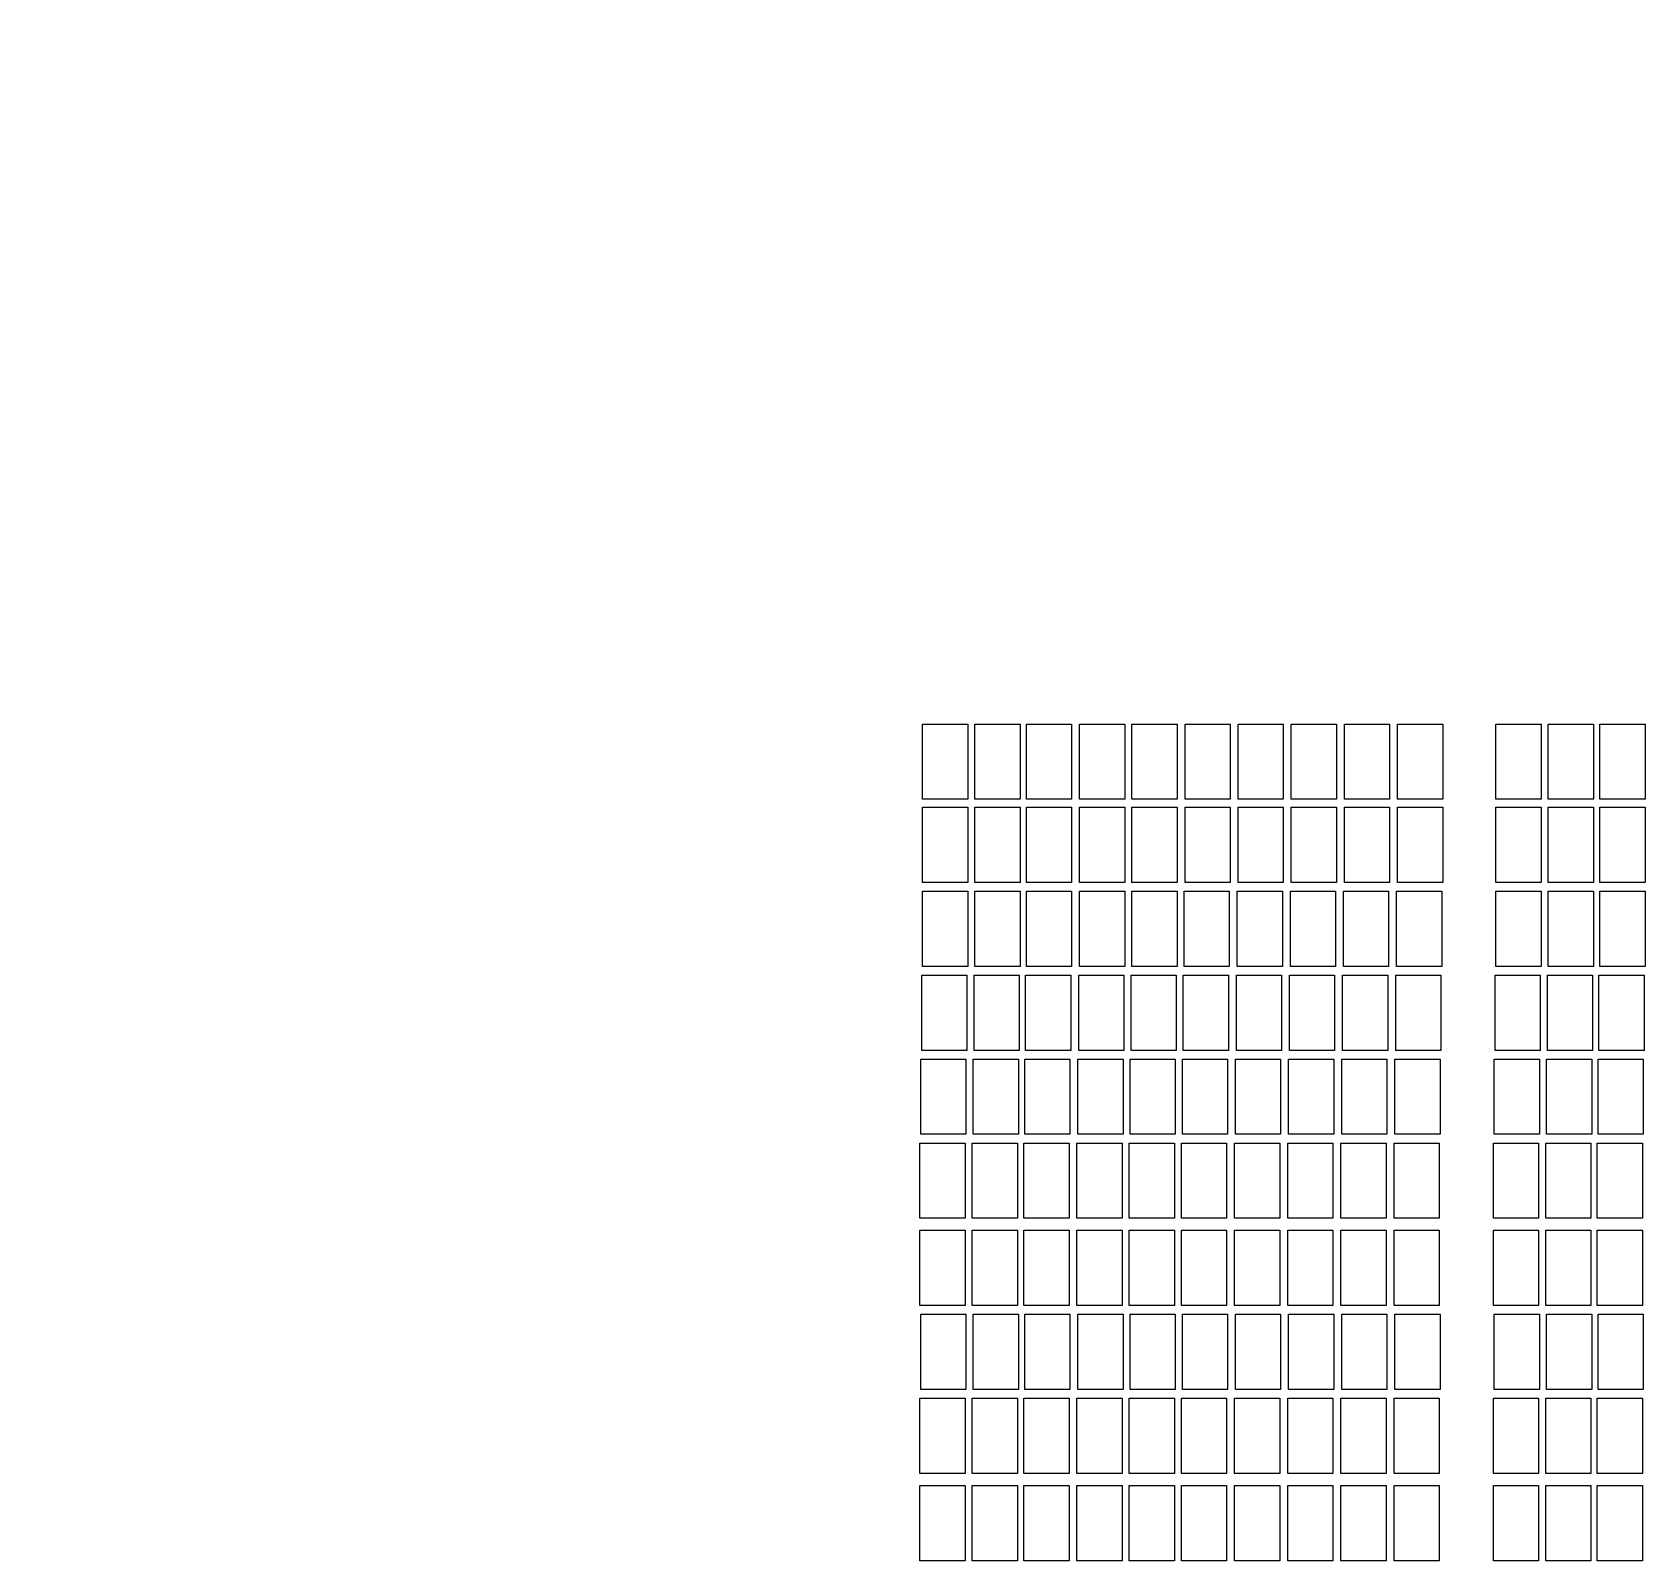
# Model space of a CAD drawing. Header units: metres. Extents: x 256329 to 886268, y -249371 to 355.
# Drawn here: x 282214.5 to 282322.6, y -896.4 to -794.2 of the extents above; entities that cross this region are included whole.
import ezdxf

# ---------------------------------------------------------------- set-up
doc = ezdxf.new("R2010")
doc.units = ezdxf.units.M
doc.header["$MEASUREMENT"] = 0
doc.linetypes.add('CONTINULUS', pattern=[0])
doc.layers.add('PARKING_UNIT', color=7, linetype='Continuous')

msp = doc.modelspace()

# ---------------------------------------------------------------- linework, layer by layer
at = {"layer": 'PARKING_UNIT', "color": 2, "linetype": 'CONTINULUS', "ltscale": 0.05}
for points in [[(282274.048652, -840.45779), (282277.068652, -840.45779), (282277.068652, -845.48779), (282274.048652, -845.48779), (282274.048652, -840.45779)], [(282277.550462, -840.45779), (282280.570462, -840.45779), (282280.570462, -845.48779), (282277.550462, -845.48779), (282277.550462, -840.45779)], [(282280.999368, -840.45779), (282284.019368, -840.45779), (282284.019368, -845.48779), (282280.999368, -845.48779), (282280.999368, -840.45779)], [(282284.554084, -840.45779), (282287.574084, -840.45779), (282287.574084, -845.48779), (282284.554084, -845.48779), (282284.554084, -840.45779)], [(282288.05002, -840.45779), (282291.07002, -840.45779), (282291.07002, -845.48779), (282288.05002, -845.48779), (282288.05002, -840.45779)], [(282291.604737, -840.45779), (282294.624737, -840.45779), (282294.624737, -845.48779), (282291.604737, -845.48779), (282291.604737, -840.45779)], [(282295.159453, -840.45779), (282298.179453, -840.45779), (282298.179453, -845.48779), (282295.159453, -845.48779), (282295.159453, -840.45779)], [(282298.714169, -840.45779), (282301.734169, -840.45779), (282301.734169, -845.48779), (282298.714169, -845.48779), (282298.714169, -840.45779)], [(282302.268886, -840.45779), (282305.288886, -840.45779), (282305.288886, -845.48779), (282302.268886, -845.48779), (282302.268886, -840.45779)], [(282305.823602, -840.45779), (282308.843602, -840.45779), (282308.843602, -845.48779), (282305.823602, -845.48779), (282305.823602, -840.45779)], [(282312.410567, -840.45779), (282315.430567, -840.45779), (282315.430567, -845.48779), (282312.410567, -845.48779), (282312.410567, -840.45779)], [(282315.912378, -840.45779), (282318.932378, -840.45779), (282318.932378, -845.48779), (282315.912378, -845.48779), (282315.912378, -840.45779)], [(282319.361284, -840.45779), (282322.381284, -840.45779), (282322.381284, -845.48779), (282319.361284, -845.48779), (282319.361284, -840.45779)], [(282274.048652, -846.020794), (282277.068652, -846.020794), (282277.068652, -851.050794), (282274.048652, -851.050794), (282274.048652, -846.020794)], [(282277.550462, -846.020794), (282280.570462, -846.020794), (282280.570462, -851.050794), (282277.550462, -851.050794), (282277.550462, -846.020794)], [(282280.999368, -846.020794), (282284.019368, -846.020794), (282284.019368, -851.050794), (282280.999368, -851.050794), (282280.999368, -846.020794)], [(282284.554084, -846.020794), (282287.574084, -846.020794), (282287.574084, -851.050794), (282284.554084, -851.050794), (282284.554084, -846.020794)], [(282288.05002, -846.020794), (282291.07002, -846.020794), (282291.07002, -851.050794), (282288.05002, -851.050794), (282288.05002, -846.020794)], [(282291.604737, -846.020794), (282294.624737, -846.020794), (282294.624737, -851.050794), (282291.604737, -851.050794), (282291.604737, -846.020794)], [(282295.159453, -846.020794), (282298.179453, -846.020794), (282298.179453, -851.050794), (282295.159453, -851.050794), (282295.159453, -846.020794)], [(282298.714169, -846.020794), (282301.734169, -846.020794), (282301.734169, -851.050794), (282298.714169, -851.050794), (282298.714169, -846.020794)], [(282302.268886, -846.020794), (282305.288886, -846.020794), (282305.288886, -851.050794), (282302.268886, -851.050794), (282302.268886, -846.020794)], [(282305.823602, -846.020794), (282308.843602, -846.020794), (282308.843602, -851.050794), (282305.823602, -851.050794), (282305.823602, -846.020794)], [(282312.410567, -846.020794), (282315.430567, -846.020794), (282315.430567, -851.050794), (282312.410567, -851.050794), (282312.410567, -846.020794)], [(282315.912378, -846.020794), (282318.932378, -846.020794), (282318.932378, -851.050794), (282315.912378, -851.050794), (282315.912378, -846.020794)], [(282319.361284, -846.020794), (282322.381284, -846.020794), (282322.381284, -851.050794), (282319.361284, -851.050794), (282319.361284, -846.020794)], [(282274.048652, -851.636689), (282277.068652, -851.636689), (282277.068652, -856.666689), (282274.048652, -856.666689), (282274.048652, -851.636689)], [(282277.550462, -851.636689), (282280.570462, -851.636689), (282280.570462, -856.666689), (282277.550462, -856.666689), (282277.550462, -851.636689)], [(282280.999368, -851.636689), (282284.019368, -851.636689), (282284.019368, -856.666689), (282280.999368, -856.666689), (282280.999368, -851.636689)], [(282284.554084, -851.636689), (282287.574084, -851.636689), (282287.574084, -856.666689), (282284.554084, -856.666689), (282284.554084, -851.636689)], [(282288.05002, -851.636689), (282291.07002, -851.636689), (282291.07002, -856.666689), (282288.05002, -856.666689), (282288.05002, -851.636689)], [(282291.545956, -851.636689), (282294.565956, -851.636689), (282294.565956, -856.666689), (282291.545956, -856.666689), (282291.545956, -851.636689)], [(282295.100672, -851.636689), (282298.120672, -851.636689), (282298.120672, -856.666689), (282295.100672, -856.666689), (282295.100672, -851.636689)], [(282298.655389, -851.636689), (282301.675389, -851.636689), (282301.675389, -856.666689), (282298.655389, -856.666689), (282298.655389, -851.636689)], [(282302.210105, -851.636689), (282305.230105, -851.636689), (282305.230105, -856.666689), (282302.210105, -856.666689), (282302.210105, -851.636689)], [(282305.764822, -851.636689), (282308.784822, -851.636689), (282308.784822, -856.666689), (282305.764822, -856.666689), (282305.764822, -851.636689)], [(282312.410567, -851.636689), (282315.430567, -851.636689), (282315.430567, -856.666689), (282312.410567, -856.666689), (282312.410567, -851.636689)], [(282315.912378, -851.636689), (282318.932378, -851.636689), (282318.932378, -856.666689), (282315.912378, -856.666689), (282315.912378, -851.636689)], [(282319.361284, -851.636689), (282322.381284, -851.636689), (282322.381284, -856.666689), (282319.361284, -856.666689), (282319.361284, -851.636689)], [(282273.989871, -857.252584), (282277.009871, -857.252584), (282277.009871, -862.282584), (282273.989871, -862.282584), (282273.989871, -857.252584)], [(282277.491682, -857.252584), (282280.511682, -857.252584), (282280.511682, -862.282584), (282277.491682, -862.282584), (282277.491682, -857.252584)], [(282280.940587, -857.252584), (282283.960587, -857.252584), (282283.960587, -862.282584), (282280.940587, -862.282584), (282280.940587, -857.252584)], [(282284.495304, -857.252584), (282287.515304, -857.252584), (282287.515304, -862.282584), (282284.495304, -862.282584), (282284.495304, -857.252584)], [(282287.991239, -857.252584), (282291.011239, -857.252584), (282291.011239, -862.282584), (282287.991239, -862.282584), (282287.991239, -857.252584)], [(282291.487175, -857.252584), (282294.507175, -857.252584), (282294.507175, -862.282584), (282291.487175, -862.282584), (282291.487175, -857.252584)], [(282295.041892, -857.252584), (282298.061892, -857.252584), (282298.061892, -862.282584), (282295.041892, -862.282584), (282295.041892, -857.252584)], [(282298.596608, -857.252584), (282301.616608, -857.252584), (282301.616608, -862.282584), (282298.596608, -862.282584), (282298.596608, -857.252584)], [(282302.151325, -857.252584), (282305.171325, -857.252584), (282305.171325, -862.282584), (282302.151325, -862.282584), (282302.151325, -857.252584)], [(282305.706041, -857.252584), (282308.726041, -857.252584), (282308.726041, -862.282584), (282305.706041, -862.282584), (282305.706041, -857.252584)], [(282312.351787, -857.252584), (282315.371787, -857.252584), (282315.371787, -862.282584), (282312.351787, -862.282584), (282312.351787, -857.252584)], [(282315.853598, -857.252584), (282318.873598, -857.252584), (282318.873598, -862.282584), (282315.853598, -862.282584), (282315.853598, -857.252584)], [(282319.302503, -857.252584), (282322.322503, -857.252584), (282322.322503, -862.282584), (282319.302503, -862.282584), (282319.302503, -857.252584)], [(282273.93109, -862.868479), (282276.95109, -862.868479), (282276.95109, -867.898479), (282273.93109, -867.898479), (282273.93109, -862.868479)], [(282277.432901, -862.868479), (282280.452901, -862.868479), (282280.452901, -867.898479), (282277.432901, -867.898479), (282277.432901, -862.868479)], [(282280.881807, -862.868479), (282283.901807, -862.868479), (282283.901807, -867.898479), (282280.881807, -867.898479), (282280.881807, -862.868479)], [(282284.436523, -862.868479), (282287.456523, -862.868479), (282287.456523, -867.898479), (282284.436523, -867.898479), (282284.436523, -862.868479)], [(282287.932459, -862.868479), (282290.952459, -862.868479), (282290.952459, -867.898479), (282287.932459, -867.898479), (282287.932459, -862.868479)], [(282291.428395, -862.868479), (282294.448395, -862.868479), (282294.448395, -867.898479), (282291.428395, -867.898479), (282291.428395, -862.868479)], [(282294.983111, -862.868479), (282298.003111, -862.868479), (282298.003111, -867.898479), (282294.983111, -867.898479), (282294.983111, -862.868479)], [(282298.537828, -862.868479), (282301.557828, -862.868479), (282301.557828, -867.898479), (282298.537828, -867.898479), (282298.537828, -862.868479)], [(282302.092544, -862.868479), (282305.112544, -862.868479), (282305.112544, -867.898479), (282302.092544, -867.898479), (282302.092544, -862.868479)], [(282305.64726, -862.868479), (282308.66726, -862.868479), (282308.66726, -867.898479), (282305.64726, -867.898479), (282305.64726, -862.868479)], [(282312.293006, -862.868479), (282315.313006, -862.868479), (282315.313006, -867.898479), (282312.293006, -867.898479), (282312.293006, -862.868479)], [(282315.794817, -862.868479), (282318.814817, -862.868479), (282318.814817, -867.898479), (282315.794817, -867.898479), (282315.794817, -862.868479)], [(282319.243722, -862.868479), (282322.263722, -862.868479), (282322.263722, -867.898479), (282319.243722, -867.898479), (282319.243722, -862.868479)], [(282273.87231, -868.484374), (282276.89231, -868.484374), (282276.89231, -873.514374), (282273.87231, -873.514374), (282273.87231, -868.484374)], [(282277.374121, -868.484374), (282280.394121, -868.484374), (282280.394121, -873.514374), (282277.374121, -873.514374), (282277.374121, -868.484374)], [(282280.823026, -868.484374), (282283.843026, -868.484374), (282283.843026, -873.514374), (282280.823026, -873.514374), (282280.823026, -868.484374)], [(282284.377742, -868.484374), (282287.397742, -868.484374), (282287.397742, -873.514374), (282284.377742, -873.514374), (282284.377742, -868.484374)], [(282287.873678, -868.484374), (282290.893678, -868.484374), (282290.893678, -873.514374), (282287.873678, -873.514374), (282287.873678, -868.484374)], [(282291.369614, -868.484374), (282294.389614, -868.484374), (282294.389614, -873.514374), (282291.369614, -873.514374), (282291.369614, -868.484374)], [(282294.924331, -868.484374), (282297.94433, -868.484374), (282297.94433, -873.514374), (282294.924331, -873.514374), (282294.924331, -868.484374)], [(282298.479047, -868.484374), (282301.499047, -868.484374), (282301.499047, -873.514374), (282298.479047, -873.514374), (282298.479047, -868.484374)], [(282302.033763, -868.484374), (282305.053763, -868.484374), (282305.053763, -873.514374), (282302.033763, -873.514374), (282302.033763, -868.484374)], [(282305.58848, -868.484374), (282308.60848, -868.484374), (282308.60848, -873.514374), (282305.58848, -873.514374), (282305.58848, -868.484374)], [(282312.234226, -868.484374), (282315.254226, -868.484374), (282315.254226, -873.514374), (282312.234226, -873.514374), (282312.234226, -868.484374)], [(282315.736036, -868.484374), (282318.756036, -868.484374), (282318.756036, -873.514374), (282315.736036, -873.514374), (282315.736036, -868.484374)], [(282319.184942, -868.484374), (282322.204942, -868.484374), (282322.204942, -873.514374), (282319.184942, -873.514374), (282319.184942, -868.484374)], [(282273.87231, -874.321499), (282276.89231, -874.321499), (282276.89231, -879.351499), (282273.87231, -879.351499), (282273.87231, -874.321499)], [(282277.374121, -874.321499), (282280.394121, -874.321499), (282280.394121, -879.351499), (282277.374121, -879.351499), (282277.374121, -874.321499)], [(282280.823026, -874.321499), (282283.843026, -874.321499), (282283.843026, -879.351499), (282280.823026, -879.351499), (282280.823026, -874.321499)], [(282284.377742, -874.321499), (282287.397742, -874.321499), (282287.397742, -879.351499), (282284.377742, -879.351499), (282284.377742, -874.321499)], [(282287.873678, -874.321499), (282290.893678, -874.321499), (282290.893678, -879.351499), (282287.873678, -879.351499), (282287.873678, -874.321499)], [(282291.369614, -874.321499), (282294.389614, -874.321499), (282294.389614, -879.351499), (282291.369614, -879.351499), (282291.369614, -874.321499)], [(282294.924331, -874.321499), (282297.94433, -874.321499), (282297.94433, -879.351499), (282294.924331, -879.351499), (282294.924331, -874.321499)], [(282298.479047, -874.321499), (282301.499047, -874.321499), (282301.499047, -879.351499), (282298.479047, -879.351499), (282298.479047, -874.321499)], [(282302.033763, -874.321499), (282305.053763, -874.321499), (282305.053763, -879.351499), (282302.033763, -879.351499), (282302.033763, -874.321499)], [(282305.58848, -874.321499), (282308.60848, -874.321499), (282308.60848, -879.351499), (282305.58848, -879.351499), (282305.58848, -874.321499)], [(282312.234226, -874.321499), (282315.254226, -874.321499), (282315.254226, -879.351499), (282312.234226, -879.351499), (282312.234226, -874.321499)], [(282315.736036, -874.321499), (282318.756036, -874.321499), (282318.756036, -879.351499), (282315.736036, -879.351499), (282315.736036, -874.321499)], [(282319.184942, -874.321499), (282322.204942, -874.321499), (282322.204942, -879.351499), (282319.184942, -879.351499), (282319.184942, -874.321499)], [(282273.93109, -879.937394), (282276.95109, -879.937394), (282276.95109, -884.967394), (282273.93109, -884.967394), (282273.93109, -879.937394)], [(282277.432901, -879.937394), (282280.452901, -879.937394), (282280.452901, -884.967394), (282277.432901, -884.967394), (282277.432901, -879.937394)], [(282280.881807, -879.937394), (282283.901807, -879.937394), (282283.901807, -884.967394), (282280.881807, -884.967394), (282280.881807, -879.937394)], [(282284.436523, -879.937394), (282287.456523, -879.937394), (282287.456523, -884.967394), (282284.436523, -884.967394), (282284.436523, -879.937394)], [(282287.932459, -879.937394), (282290.952459, -879.937394), (282290.952459, -884.967394), (282287.932459, -884.967394), (282287.932459, -879.937394)], [(282291.428395, -879.937394), (282294.448395, -879.937394), (282294.448395, -884.967394), (282291.428395, -884.967394), (282291.428395, -879.937394)], [(282294.983111, -879.937394), (282298.003111, -879.937394), (282298.003111, -884.967394), (282294.983111, -884.967394), (282294.983111, -879.937394)], [(282298.537828, -879.937394), (282301.557828, -879.937394), (282301.557828, -884.967394), (282298.537828, -884.967394), (282298.537828, -879.937394)], [(282302.092544, -879.937394), (282305.112544, -879.937394), (282305.112544, -884.967394), (282302.092544, -884.967394), (282302.092544, -879.937394)], [(282305.64726, -879.937394), (282308.66726, -879.937394), (282308.66726, -884.967394), (282305.64726, -884.967394), (282305.64726, -879.937394)], [(282312.293006, -879.937394), (282315.313006, -879.937394), (282315.313006, -884.967394), (282312.293006, -884.967394), (282312.293006, -879.937394)], [(282315.794817, -879.937394), (282318.814817, -879.937394), (282318.814817, -884.967394), (282315.794817, -884.967394), (282315.794817, -879.937394)], [(282319.243722, -879.937394), (282322.263722, -879.937394), (282322.263722, -884.967394), (282319.243722, -884.967394), (282319.243722, -879.937394)], [(282273.87231, -885.553289), (282276.89231, -885.553289), (282276.89231, -890.583289), (282273.87231, -890.583289), (282273.87231, -885.553289)], [(282277.374121, -885.553289), (282280.394121, -885.553289), (282280.394121, -890.583289), (282277.374121, -890.583289), (282277.374121, -885.553289)], [(282280.823026, -885.553289), (282283.843026, -885.553289), (282283.843026, -890.583289), (282280.823026, -890.583289), (282280.823026, -885.553289)], [(282284.377742, -885.553289), (282287.397742, -885.553289), (282287.397742, -890.583289), (282284.377742, -890.583289), (282284.377742, -885.553289)], [(282287.873678, -885.553289), (282290.893678, -885.553289), (282290.893678, -890.583289), (282287.873678, -890.583289), (282287.873678, -885.553289)], [(282291.369614, -885.553289), (282294.389614, -885.553289), (282294.389614, -890.583289), (282291.369614, -890.583289), (282291.369614, -885.553289)], [(282294.924331, -885.553289), (282297.94433, -885.553289), (282297.94433, -890.583289), (282294.924331, -890.583289), (282294.924331, -885.553289)], [(282298.479047, -885.553289), (282301.499047, -885.553289), (282301.499047, -890.583289), (282298.479047, -890.583289), (282298.479047, -885.553289)], [(282302.033763, -885.553289), (282305.053763, -885.553289), (282305.053763, -890.583289), (282302.033763, -890.583289), (282302.033763, -885.553289)], [(282305.58848, -885.553289), (282308.60848, -885.553289), (282308.60848, -890.583289), (282305.58848, -890.583289), (282305.58848, -885.553289)], [(282312.234226, -885.553289), (282315.254226, -885.553289), (282315.254226, -890.583289), (282312.234226, -890.583289), (282312.234226, -885.553289)], [(282315.736036, -885.553289), (282318.756036, -885.553289), (282318.756036, -890.583289), (282315.736036, -890.583289), (282315.736036, -885.553289)], [(282319.184942, -885.553289), (282322.204942, -885.553289), (282322.204942, -890.583289), (282319.184942, -890.583289), (282319.184942, -885.553289)], [(282273.87231, -891.390413), (282276.89231, -891.390413), (282276.89231, -896.420413), (282273.87231, -896.420413), (282273.87231, -891.390413)], [(282277.374121, -891.390413), (282280.394121, -891.390413), (282280.394121, -896.420413), (282277.374121, -896.420413), (282277.374121, -891.390413)], [(282280.823026, -891.390413), (282283.843026, -891.390413), (282283.843026, -896.420413), (282280.823026, -896.420413), (282280.823026, -891.390413)], [(282284.377742, -891.390413), (282287.397742, -891.390413), (282287.397742, -896.420413), (282284.377742, -896.420413), (282284.377742, -891.390413)], [(282287.873678, -891.390413), (282290.893678, -891.390413), (282290.893678, -896.420413), (282287.873678, -896.420413), (282287.873678, -891.390413)], [(282291.369614, -891.390413), (282294.389614, -891.390413), (282294.389614, -896.420413), (282291.369614, -896.420413), (282291.369614, -891.390413)], [(282294.924331, -891.390413), (282297.94433, -891.390413), (282297.94433, -896.420413), (282294.924331, -896.420413), (282294.924331, -891.390413)], [(282298.479047, -891.390413), (282301.499047, -891.390413), (282301.499047, -896.420413), (282298.479047, -896.420413), (282298.479047, -891.390413)], [(282302.033763, -891.390413), (282305.053763, -891.390413), (282305.053763, -896.420413), (282302.033763, -896.420413), (282302.033763, -891.390413)], [(282305.58848, -891.390413), (282308.60848, -891.390413), (282308.60848, -896.420413), (282305.58848, -896.420413), (282305.58848, -891.390413)], [(282312.234226, -891.390413), (282315.254226, -891.390413), (282315.254226, -896.420413), (282312.234226, -896.420413), (282312.234226, -891.390413)], [(282315.736036, -891.390413), (282318.756036, -891.390413), (282318.756036, -896.420413), (282315.736036, -896.420413), (282315.736036, -891.390413)], [(282319.184942, -891.390413), (282322.204942, -891.390413), (282322.204942, -896.420413), (282319.184942, -896.420413), (282319.184942, -891.390413)]]:
    msp.add_lwpolyline(points, close=True, dxfattribs=at)

doc.saveas('drawing.dxf')
